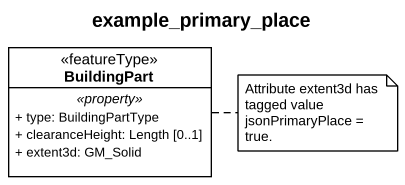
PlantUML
@startuml
title example_primary_place
hide circle
hide empty members
skinparam classAttributeIconSize 0
class BuildingPart <<featureType>> {
  .. <<property>> ..
  + type: BuildingPartType
  + clearanceHeight: Length [0..1]
  + extent3d: GM_Solid
}
note right of BuildingPart : Attribute extent3d has tagged value jsonPrimaryPlace = true.
@enduml
